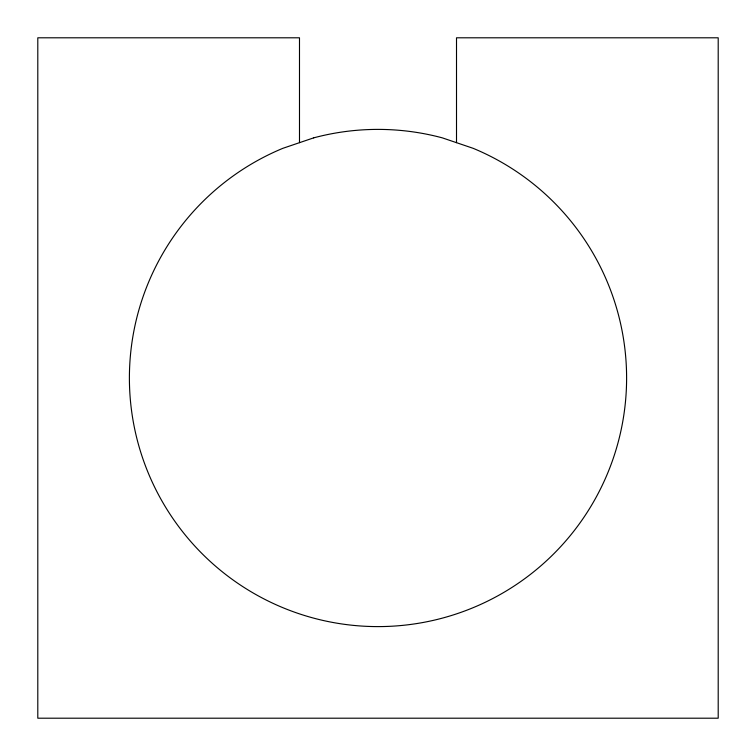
<?xml version="1.0" encoding="UTF-8"?>
<svg xmlns="http://www.w3.org/2000/svg" width="756" height="756" viewBox="0 0 756 756"><rect width="100%" height="100%" fill="white"/><g stroke="black" fill="none" stroke-linecap="round" stroke-linejoin="round"><path stroke-width="1.13" d="M456.511 142.667L456.511 37.8L718.2 37.8L718.2 718.2L37.8 718.2L37.8 37.8L299.489 37.8L299.489 142.667M313.655 137.866L282.857 148.318A248.611 248.611 0 0 0 180.769 529.342A248.611 248.611 0 0 0 575.231 529.342A248.611 248.611 0 0 0 473.143 148.318L442.345 137.866A248.611 248.611 0 0 0 313.655 137.866"/></g></svg>
